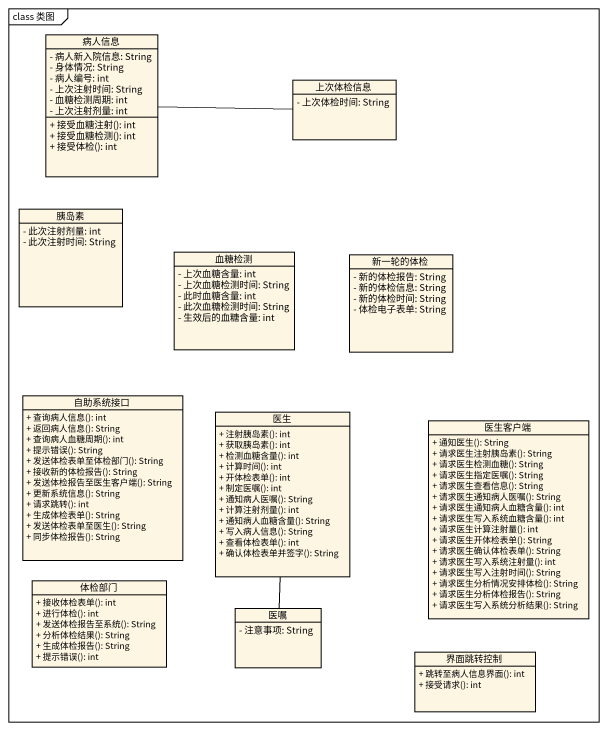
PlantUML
@startuml
mainframe class 类图
hide circle
hide empty members
skinparam classAttributeIconSize 0
class 病人信息 {
  - 病人新入院信息: String
  - 身体情况: String
  - 病人编号: int
  - 上次注射时间: String
  - 血糖检测周期: int
  - 上次注射剂量: int
  + 接受血糖注射(): int
  + 接受血糖检测(): int
  + 接受体检(): int
}
class 上次体检信息 {
  - 上次体检时间: String
}
class 胰岛素 {
  - 此次注射剂量: int
  - 此次注射时间: String
}
class 血糖检测 {
  - 上次血糖含量: int
  - 上次血糖检测时间: String
  - 此时血糖含量: int
  - 此次血糖检测时间: String
  - 生效后的血糖含量: int
}
class 新一轮的体检 {
  - 新的体检报告: String
  - 新的体检信息: String
  - 新的体检时间: String
  - 体检电子表单: String
}
class 自助系统接口 {
  + 查询病人信息(): int
  + 返回病人信息(): String
  + 查询病人血糖周期(): int
  + 提示错误(): String
  + 发送体检表单至体检部门(): String
  + 接收新的体检报告(): String
  + 发送体检报告至医生客户端(): String
  + 更新系统信息(): String
  + 请求跳转(): int
  + 生成体检表单(): String
  + 发送体检表单至医生(): String
  + 同步体检报告(): String
}
class 医生 {
  + 注射胰岛素(): int
  + 获取胰岛素(): int
  + 检测血糖含量(): int
  + 计算时间(): int
  + 开体检表单(): int
  + 制定医嘱(): int
  + 通知病人医嘱(): String
  + 计算注射剂量(): int
  + 通知病人血糖含量(): String
  + 写入病人信息(): String
  + 查看体检表单(): int
  + 确认体检表单并签字(): String
}
class 医生客户端 {
  + 通知医生(): String
  + 请求医生注射胰岛素(): String
  + 请求医生检测血糖(): String
  + 请求医生指定医嘱(): String
  + 请求医生查看信息(): String
  + 请求医生通知病人医嘱(): String
  + 请求医生通知病人血糖含量(): int
  + 请求医生写入系统血糖含量(): int
  + 请求医生计算注射量(): int
  + 请求医生开体检表单(): String
  + 请求医生确认体检表单(): String
  + 请求医生写入系统注射量(): int
  + 请求医生写入注射时间(): String
  + 请求医生分析情况安排体检(): String
  + 请求医生分析体检报告(): String
  + 请求医生写入系统分析结果(): String
}
class 体检部门 {
  + 接收体检表单(): int
  + 进行体检(): int
  + 发送体检报告至系统(): String
  + 分析体检结果(): String
  + 生成体检报告(): String
  + 提示错误(): int
}
class 医嘱 {
  - 注意事项: String
}
class 界面跳转控制 {
  + 跳转至病人信息界面(): int
  + 接受请求(): int
}
病人信息 -right- 上次体检信息
医生 -- 医嘱
@enduml
